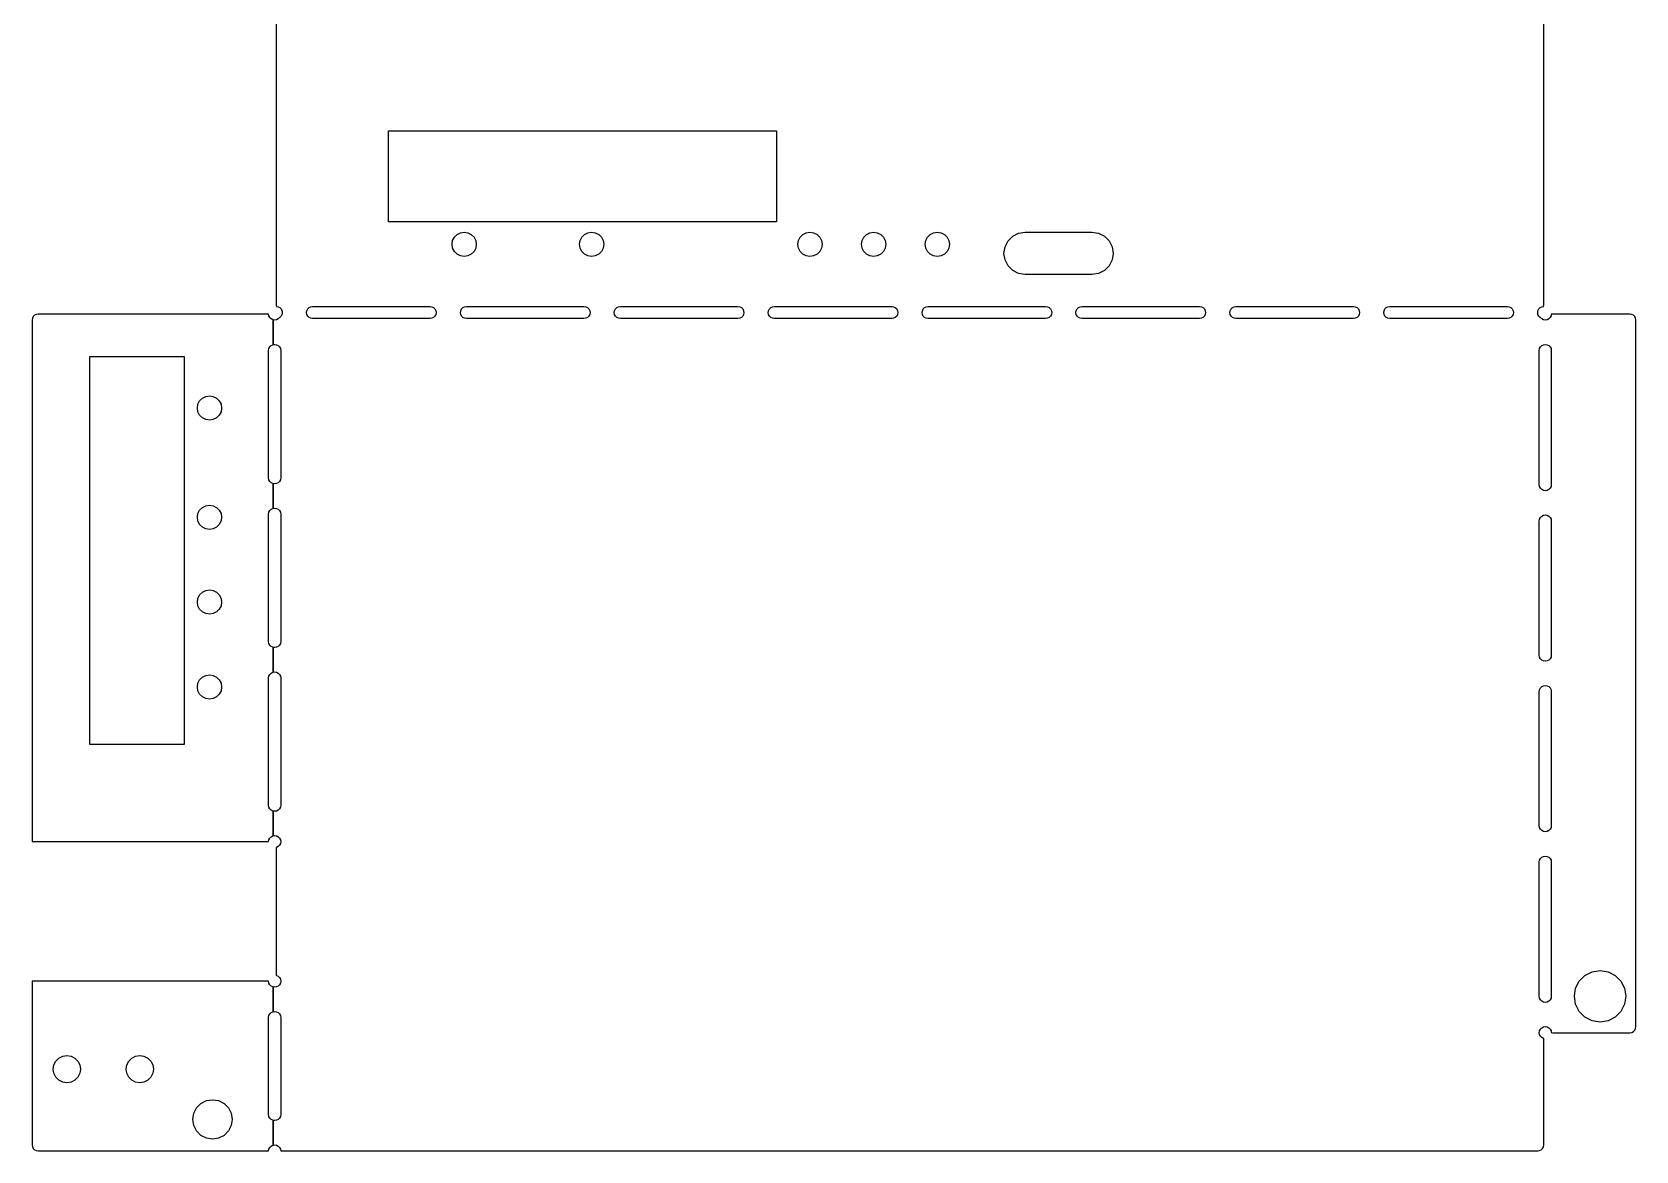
# Model space of a CAD drawing. Header units: metres. Extents: x -26 to 130, y -69 to 115.
# Drawn here: x -20.1 to 112.1, y -69.2 to 23 of the extents above; entities that cross this region are included whole.
import ezdxf

# ---------------------------------------------------------------- set-up
doc = ezdxf.new("R2010")
doc.units = ezdxf.units.M

msp = doc.modelspace()

# ---------------------------------------------------------------- linework, layer by layer
for p, q in [((0, 45.5), (0, 0.5)), ((104.5, 0.5), (104.5, 45.5)), ((9.25, 7.34999), (9.25, 14.85)), ((9.25, 14.85), (41.25, 14.85)), ((41.25, 14.85), (41.25, 7.34999)), ((41.25, 7.34999), (9.25, 7.34999)), ((14.5, 5.5), (14.5489, 5.80901)), ((14.5489, 5.19098), (14.5, 5.5)), ((14.5489, 5.80901), (14.691, 6.08778)), ((14.691, 6.08778), (14.9122, 6.30901)), ((14.9122, 6.30901), (15.191, 6.45105)), ((15.191, 6.45105), (15.5, 6.5)), ((15.5, 6.5), (15.809, 6.45105)), ((15.809, 6.45105), (16.0878, 6.30901)), ((16.0878, 6.30901), (16.309, 6.08778)), ((16.309, 6.08778), (16.451, 5.80901)), ((16.451, 5.80901), (16.5, 5.5)), ((16.5, 5.5), (16.451, 5.19098)), ((25, 5.5), (25.0489, 5.80901)), ((25.0489, 5.19098), (25, 5.5)), ((25.0489, 5.80901), (25.191, 6.08778)), ((25.191, 6.08778), (25.4122, 6.30901)), ((25.4122, 6.30901), (25.691, 6.45105)), ((25.691, 6.45105), (26, 6.5)), ((26, 6.5), (26.309, 6.45105)), ((26.309, 6.45105), (26.5878, 6.30901)), ((26.5878, 6.30901), (26.809, 6.08778)), ((26.809, 6.08778), (26.951, 5.80901)), ((26.951, 5.80901), (27, 5.5)), ((27, 5.5), (26.951, 5.19098)), ((43, 5.5), (43.0489, 5.80901)), ((43.0489, 5.19098), (43, 5.5)), ((43.0489, 5.80901), (43.191, 6.08778)), ((43.191, 6.08778), (43.4122, 6.30901)), ((43.4122, 6.30901), (43.691, 6.45105)), ((43.691, 6.45105), (44, 6.5)), ((44, 6.5), (44.309, 6.45105)), ((44.309, 6.45105), (44.5878, 6.30901)), ((44.5878, 6.30901), (44.809, 6.08778)), ((44.809, 6.08778), (44.951, 5.80901)), ((44.951, 5.80901), (45, 5.5)), ((45, 5.5), (44.951, 5.19098)), ((48.25, 5.5), (48.2989, 5.80901)), ((48.2989, 5.19098), (48.25, 5.5)), ((48.2989, 5.80901), (48.441, 6.08778)), ((48.441, 6.08778), (48.6622, 6.30901)), ((48.6622, 6.30901), (48.941, 6.45105)), ((48.941, 6.45105), (49.25, 6.5)), ((49.25, 6.5), (49.559, 6.45105)), ((49.559, 6.45105), (49.8378, 6.30901)), ((49.8378, 6.30901), (50.059, 6.08778)), ((50.059, 6.08778), (50.201, 5.80901)), ((50.201, 5.80901), (50.25, 5.5)), ((50.25, 5.5), (50.201, 5.19098)), ((53.5, 5.5), (53.5489, 5.80901)), ((53.5489, 5.19098), (53.5, 5.5)), ((53.5489, 5.80901), (53.691, 6.08778)), ((53.691, 6.08778), (53.9122, 6.30901)), ((53.9122, 6.30901), (54.191, 6.45105)), ((54.191, 6.45105), (54.5, 6.5)), ((54.5, 6.5), (54.809, 6.45105)), ((54.809, 6.45105), (55.0878, 6.30901)), ((55.0878, 6.30901), (55.309, 6.08778)), ((55.309, 6.08778), (55.451, 5.80901)), ((55.451, 5.80901), (55.5, 5.5)), ((55.5, 5.5), (55.451, 5.19098)), ((60, 4.75), (60.0856, 5.29077)), ((60.0856, 5.29077), (60.3342, 5.77861)), ((60.3342, 5.77861), (60.7214, 6.16577)), ((60.7214, 6.16577), (61.2092, 6.41434)), ((61.2092, 6.41434), (61.75, 6.5)), ((61.75, 6.5), (67.25, 6.5)), ((67.25, 6.5), (67.7908, 6.41434)), ((67.7908, 6.41434), (68.2786, 6.16577)), ((68.2786, 6.16577), (68.6658, 5.77861)), ((68.6658, 5.77861), (68.9144, 5.29077)), ((68.9144, 5.29077), (69, 4.75)), ((14.691, 4.9122), (14.5489, 5.19098)), ((14.9122, 4.69098), (14.691, 4.9122)), ((15.191, 4.54893), (14.9122, 4.69098)), ((15.5, 4.5), (15.191, 4.54893)), ((15.809, 4.54893), (15.5, 4.5)), ((16.0878, 4.69098), (15.809, 4.54893)), ((16.309, 4.9122), (16.0878, 4.69098)), ((16.451, 5.19098), (16.309, 4.9122)), ((25.191, 4.9122), (25.0489, 5.19098)), ((25.4122, 4.69098), (25.191, 4.9122)), ((25.691, 4.54893), (25.4122, 4.69098)), ((26, 4.5), (25.691, 4.54893)), ((26.309, 4.54893), (26, 4.5)), ((26.5878, 4.69098), (26.309, 4.54893)), ((26.809, 4.9122), (26.5878, 4.69098)), ((26.951, 5.19098), (26.809, 4.9122)), ((43.191, 4.9122), (43.0489, 5.19098)), ((43.4122, 4.69098), (43.191, 4.9122)), ((43.691, 4.54893), (43.4122, 4.69098)), ((44, 4.5), (43.691, 4.54893)), ((44.309, 4.54893), (44, 4.5)), ((44.5878, 4.69098), (44.309, 4.54893)), ((44.809, 4.9122), (44.5878, 4.69098)), ((44.951, 5.19098), (44.809, 4.9122)), ((48.441, 4.9122), (48.2989, 5.19098)), ((48.6622, 4.69098), (48.441, 4.9122)), ((48.941, 4.54893), (48.6622, 4.69098)), ((49.25, 4.5), (48.941, 4.54893)), ((49.559, 4.54893), (49.25, 4.5)), ((49.8378, 4.69098), (49.559, 4.54893)), ((50.059, 4.9122), (49.8378, 4.69098)), ((50.201, 5.19098), (50.059, 4.9122)), ((53.691, 4.9122), (53.5489, 5.19098)), ((53.9122, 4.69098), (53.691, 4.9122)), ((54.191, 4.54893), (53.9122, 4.69098)), ((54.5, 4.5), (54.191, 4.54893)), ((54.809, 4.54893), (54.5, 4.5)), ((55.0878, 4.69098), (54.809, 4.54893)), ((55.309, 4.9122), (55.0878, 4.69098)), ((55.451, 5.19098), (55.309, 4.9122)), ((60.0856, 4.20921), (60, 4.75)), ((60.3342, 3.72137), (60.0856, 4.20921)), ((68.9144, 4.20921), (68.6658, 3.72137)), ((69, 4.75), (68.9144, 4.20921)), ((60.7214, 3.33421), (60.3342, 3.72137)), ((61.2092, 3.08565), (60.7214, 3.33421)), ((61.75, 3), (61.2092, 3.08565)), ((67.25, 3), (61.75, 3)), ((67.7908, 3.08565), (67.25, 3)), ((68.2786, 3.33421), (67.7908, 3.08565)), ((68.6658, 3.72137), (68.2786, 3.33421)), ((0, 0.5), (0.020294, 0.37178)), ((0.020294, 0.37178), (0.154495, 0.350525)), ((0.154495, 0.350525), (0.293884, 0.279495)), ((0.293884, 0.279495), (0.404495, 0.168884)), ((0.404495, 0.168884), (0.475525, 0.029495)), ((0.475525, 0.029495), (0.479691, 0.003204)), ((0.479691, 0.003204), (0.499985, 0)), ((0.499985, 0), (0.480194, 0)), ((0.480194, 0), (0.5, -0.125)), ((2.5, -0.125), (2.52446, 0.029495)), ((2.52446, 0.029495), (2.59549, 0.168884)), ((2.59549, 0.168884), (2.7061, 0.279495)), ((2.7061, 0.279495), (2.84549, 0.350525)), ((2.84549, 0.350525), (3, 0.375)), ((3, 0.375), (12.6875, 0.375)), ((12.6875, 0.375), (12.842, 0.350525)), ((12.842, 0.350525), (12.9814, 0.279495)), ((12.9814, 0.279495), (13.092, 0.168884)), ((13.092, 0.168884), (13.163, 0.029495)), ((13.163, 0.029495), (13.1875, -0.125)), ((15.1875, -0.125), (15.212, 0.029495)), ((15.212, 0.029495), (15.283, 0.168884)), ((15.283, 0.168884), (15.3936, 0.279495)), ((15.3936, 0.279495), (15.533, 0.350525)), ((15.533, 0.350525), (15.6875, 0.375)), ((15.6875, 0.375), (25.375, 0.375)), ((25.375, 0.375), (25.5295, 0.350525)), ((25.5295, 0.350525), (25.6689, 0.279495)), ((25.6689, 0.279495), (25.7795, 0.168884)), ((25.7795, 0.168884), (25.8505, 0.029495)), ((25.8505, 0.029495), (25.875, -0.125)), ((27.875, -0.125), (27.8995, 0.029495)), ((27.8995, 0.029495), (27.9705, 0.168884)), ((27.9705, 0.168884), (28.0811, 0.279495)), ((28.0811, 0.279495), (28.2205, 0.350525)), ((28.2205, 0.350525), (28.375, 0.375)), ((28.375, 0.375), (38.0625, 0.375)), ((38.0625, 0.375), (38.217, 0.350525)), ((38.217, 0.350525), (38.3564, 0.279495)), ((38.3564, 0.279495), (38.467, 0.168884)), ((38.467, 0.168884), (38.538, 0.029495)), ((38.538, 0.029495), (38.5625, -0.125)), ((40.5625, -0.125), (40.587, 0.029495)), ((40.587, 0.029495), (40.658, 0.168884)), ((40.658, 0.168884), (40.7686, 0.279495)), ((40.7686, 0.279495), (40.908, 0.350525)), ((40.908, 0.350525), (41.0625, 0.375)), ((41.0625, 0.375), (50.75, 0.375)), ((50.75, 0.375), (50.9045, 0.350525)), ((50.9045, 0.350525), (51.0439, 0.279495)), ((51.0439, 0.279495), (51.1545, 0.168884)), ((51.1545, 0.168884), (51.2255, 0.029495)), ((51.2255, 0.029495), (51.25, -0.125)), ((53.25, -0.125), (53.2745, 0.029495)), ((53.2745, 0.029495), (53.3455, 0.168884)), ((53.3455, 0.168884), (53.4561, 0.279495)), ((53.4561, 0.279495), (53.5955, 0.350525)), ((53.5955, 0.350525), (53.75, 0.375)), ((53.75, 0.375), (63.4375, 0.375)), ((63.4375, 0.375), (63.592, 0.350525)), ((63.592, 0.350525), (63.7314, 0.279495)), ((63.7314, 0.279495), (63.842, 0.168884)), ((63.842, 0.168884), (63.913, 0.029495)), ((63.913, 0.029495), (63.9375, -0.125)), ((65.9375, -0.125), (65.962, 0.029495)), ((65.962, 0.029495), (66.033, 0.168884)), ((66.033, 0.168884), (66.1436, 0.279495)), ((66.1436, 0.279495), (66.283, 0.350525)), ((66.283, 0.350525), (66.4375, 0.375)), ((66.4375, 0.375), (76.125, 0.375)), ((76.125, 0.375), (76.2795, 0.350525)), ((76.2795, 0.350525), (76.4189, 0.279495)), ((76.4189, 0.279495), (76.5295, 0.168884)), ((76.5295, 0.168884), (76.6005, 0.029495)), ((76.6005, 0.029495), (76.625, -0.125)), ((78.625, -0.125), (78.6495, 0.029495)), ((78.6495, 0.029495), (78.7205, 0.168884)), ((78.7205, 0.168884), (78.8311, 0.279495)), ((78.8311, 0.279495), (78.9705, 0.350525)), ((78.9705, 0.350525), (79.125, 0.375)), ((79.125, 0.375), (88.8125, 0.375)), ((88.8125, 0.375), (88.967, 0.350525)), ((88.967, 0.350525), (89.1064, 0.279495)), ((89.1064, 0.279495), (89.217, 0.168884)), ((89.217, 0.168884), (89.288, 0.029495)), ((89.288, 0.029495), (89.3125, -0.125)), ((91.3125, -0.125), (91.337, 0.029495)), ((91.337, 0.029495), (91.408, 0.168884)), ((91.408, 0.168884), (91.5186, 0.279495)), ((91.5186, 0.279495), (91.658, 0.350525)), ((91.658, 0.350525), (91.8125, 0.375)), ((91.8125, 0.375), (101.5, 0.375)), ((101.5, 0.375), (101.655, 0.350525)), ((101.655, 0.350525), (101.794, 0.279495)), ((101.794, 0.279495), (101.905, 0.168884)), ((101.905, 0.168884), (101.976, 0.029495)), ((101.976, 0.029495), (102, -0.125)), ((104, 0), (104.02, 0.003204)), ((104, -0.125), (104.02, 0)), ((104.02, 0), (104, 0)), ((104.02, 0.003204), (104.024, 0.029495)), ((104.024, 0.029495), (104.095, 0.168884)), ((104.095, 0.168884), (104.206, 0.279495)), ((104.206, 0.279495), (104.345, 0.350525)), ((104.345, 0.350525), (104.48, 0.37178)), ((104.48, 0.37178), (104.5, 0.5)), ((-20.1005, -0.59549), (-20.125, -0.749985)), ((-20.125, -0.749985), (-20.125, -43.75)), ((-20.0295, -0.4561), (-20.1005, -0.59549)), ((-19.9189, -0.34549), (-20.0295, -0.4561)), ((-19.7795, -0.27446), (-19.9189, -0.34549)), ((-19.625, -0.25), (-19.7795, -0.27446)), ((-0.749985, -0.25), (-19.625, -0.25)), ((-0.62178, -0.270294), (-0.749985, -0.25)), ((-0.600525, -0.404495), (-0.62178, -0.270294)), ((-0.529495, -0.543884), (-0.600525, -0.404495)), ((-0.418884, -0.654495), (-0.529495, -0.543884)), ((-0.279495, -0.725525), (-0.418884, -0.654495)), ((-0.253204, -0.729691), (-0.279495, -0.725525)), ((-0.25, -0.75), (-0.253204, -0.729691)), ((-0.25, -2.76979), (-0.25, -0.75)), ((-0.125, -0.75), (-0.249985, -0.730194)), ((-0.249985, -0.730194), (-0.249985, -2.76979)), ((0, -0.730194), (-0.125, -0.75)), ((0.003204, -0.729691), (0, -0.749985)), ((0, -0.749985), (0, -0.730194)), ((0.029495, -0.725525), (0.003204, -0.729691)), ((0.168884, -0.654495), (0.029495, -0.725525)), ((0.279495, -0.543884), (0.168884, -0.654495)), ((0.284363, -0.534363), (0.279495, -0.543884)), ((0.293884, -0.529495), (0.284363, -0.534363)), ((0.404495, -0.418884), (0.293884, -0.529495)), ((0.475525, -0.279495), (0.404495, -0.418884)), ((0.479691, -0.253204), (0.475525, -0.279495)), ((0.5, -0.25), (0.479691, -0.253204)), ((0.5, -0.125), (0.480194, -0.25)), ((0.480194, -0.25), (0.5, -0.25)), ((2.52446, -0.279495), (2.5, -0.125)), ((2.59549, -0.418884), (2.52446, -0.279495)), ((2.7061, -0.529495), (2.59549, -0.418884)), ((2.84549, -0.600525), (2.7061, -0.529495)), ((3, -0.625), (2.84549, -0.600525)), ((12.6875, -0.625), (3, -0.625)), ((12.842, -0.600525), (12.6875, -0.625)), ((12.9814, -0.529495), (12.842, -0.600525)), ((13.092, -0.418884), (12.9814, -0.529495)), ((13.163, -0.279495), (13.092, -0.418884)), ((13.1875, -0.125), (13.163, -0.279495)), ((15.212, -0.279495), (15.1875, -0.125)), ((15.283, -0.418884), (15.212, -0.279495)), ((15.3936, -0.529495), (15.283, -0.418884)), ((15.533, -0.600525), (15.3936, -0.529495)), ((15.6875, -0.625), (15.533, -0.600525)), ((25.375, -0.625), (15.6875, -0.625)), ((25.5295, -0.600525), (25.375, -0.625)), ((25.6689, -0.529495), (25.5295, -0.600525)), ((25.7795, -0.418884), (25.6689, -0.529495)), ((25.8505, -0.279495), (25.7795, -0.418884)), ((25.875, -0.125), (25.8505, -0.279495)), ((27.8995, -0.279495), (27.875, -0.125)), ((27.9705, -0.418884), (27.8995, -0.279495)), ((28.0811, -0.529495), (27.9705, -0.418884)), ((28.2205, -0.600525), (28.0811, -0.529495)), ((28.375, -0.625), (28.2205, -0.600525)), ((38.0625, -0.625), (28.375, -0.625)), ((38.217, -0.600525), (38.0625, -0.625)), ((38.3564, -0.529495), (38.217, -0.600525)), ((38.467, -0.418884), (38.3564, -0.529495)), ((38.538, -0.279495), (38.467, -0.418884)), ((38.5625, -0.125), (38.538, -0.279495)), ((40.587, -0.279495), (40.5625, -0.125)), ((40.658, -0.418884), (40.587, -0.279495)), ((40.7686, -0.529495), (40.658, -0.418884)), ((40.908, -0.600525), (40.7686, -0.529495)), ((41.0625, -0.625), (40.908, -0.600525)), ((50.75, -0.625), (41.0625, -0.625)), ((50.9045, -0.600525), (50.75, -0.625)), ((51.0439, -0.529495), (50.9045, -0.600525)), ((51.1545, -0.418884), (51.0439, -0.529495)), ((51.2255, -0.279495), (51.1545, -0.418884)), ((51.25, -0.125), (51.2255, -0.279495)), ((53.2745, -0.279495), (53.25, -0.125)), ((53.3455, -0.418884), (53.2745, -0.279495)), ((53.4561, -0.529495), (53.3455, -0.418884)), ((53.5955, -0.600525), (53.4561, -0.529495)), ((53.75, -0.625), (53.5955, -0.600525)), ((63.4375, -0.625), (53.75, -0.625)), ((63.592, -0.600525), (63.4375, -0.625)), ((63.7314, -0.529495), (63.592, -0.600525)), ((63.842, -0.418884), (63.7314, -0.529495)), ((63.913, -0.279495), (63.842, -0.418884)), ((63.9375, -0.125), (63.913, -0.279495)), ((65.962, -0.279495), (65.9375, -0.125)), ((66.033, -0.418884), (65.962, -0.279495)), ((66.1436, -0.529495), (66.033, -0.418884)), ((66.283, -0.600525), (66.1436, -0.529495)), ((66.4375, -0.625), (66.283, -0.600525)), ((76.125, -0.625), (66.4375, -0.625)), ((76.2795, -0.600525), (76.125, -0.625)), ((76.4189, -0.529495), (76.2795, -0.600525)), ((76.5295, -0.418884), (76.4189, -0.529495)), ((76.6005, -0.279495), (76.5295, -0.418884)), ((76.625, -0.125), (76.6005, -0.279495)), ((78.6495, -0.279495), (78.625, -0.125)), ((78.7205, -0.418884), (78.6495, -0.279495)), ((78.8311, -0.529495), (78.7205, -0.418884)), ((78.9705, -0.600525), (78.8311, -0.529495)), ((79.125, -0.625), (78.9705, -0.600525)), ((88.8125, -0.625), (79.125, -0.625)), ((88.967, -0.600525), (88.8125, -0.625)), ((89.1064, -0.529495), (88.967, -0.600525)), ((89.217, -0.418884), (89.1064, -0.529495)), ((89.288, -0.279495), (89.217, -0.418884)), ((89.3125, -0.125), (89.288, -0.279495)), ((91.337, -0.279495), (91.3125, -0.125)), ((91.408, -0.418884), (91.337, -0.279495)), ((91.5186, -0.529495), (91.408, -0.418884)), ((91.658, -0.600525), (91.5186, -0.529495)), ((91.8125, -0.625), (91.658, -0.600525)), ((101.5, -0.625), (91.8125, -0.625)), ((101.655, -0.600525), (101.5, -0.625)), ((101.794, -0.529495), (101.655, -0.600525)), ((101.905, -0.418884), (101.794, -0.529495)), ((101.976, -0.279495), (101.905, -0.418884)), ((102, -0.125), (101.976, -0.279495)), ((104.02, -0.25), (104, -0.125)), ((104.02, -0.253204), (104, -0.25)), ((104, -0.25), (104.02, -0.25)), ((104.024, -0.279495), (104.02, -0.253204)), ((104.095, -0.418884), (104.024, -0.279495)), ((104.206, -0.529495), (104.095, -0.418884)), ((104.216, -0.534363), (104.206, -0.529495)), ((104.22, -0.543884), (104.216, -0.534363)), ((104.331, -0.654495), (104.22, -0.543884)), ((104.47, -0.725525), (104.331, -0.654495)), ((104.497, -0.729691), (104.47, -0.725525)), ((104.5, -0.749985), (104.497, -0.729691)), ((104.625, -0.75), (104.5, -0.730194)), ((104.5, -0.730194), (104.5, -0.749985)), ((104.75, -0.730194), (104.625, -0.75)), ((104.753, -0.729691), (104.75, -0.749985)), ((104.75, -0.749985), (104.75, -0.730194)), ((104.78, -0.725525), (104.753, -0.729691)), ((104.919, -0.654495), (104.78, -0.725525)), ((105.03, -0.543884), (104.919, -0.654495)), ((105.101, -0.404495), (105.03, -0.543884)), ((105.122, -0.270294), (105.101, -0.404495)), ((105.25, -0.25), (105.122, -0.270294)), ((111.6, -0.25), (105.25, -0.25)), ((111.755, -0.27446), (111.6, -0.25)), ((111.894, -0.34549), (111.755, -0.27446)), ((112.005, -0.4561), (111.894, -0.34549)), ((112.076, -0.59549), (112.005, -0.4561)), ((112.1, -0.75), (112.076, -0.59549)), ((112.1, -59), (112.1, -0.75)), ((-15.35, -35.75), (-15.35, -3.74998)), ((-15.35, -3.74998), (-7.59999, -3.75)), ((-7.59999, -3.75), (-7.59999, -35.75)), ((-0.625, -3.25), (-0.600525, -3.09549)), ((-0.625, -13.75), (-0.625, -3.25)), ((-0.600525, -3.09549), (-0.529495, -2.9561)), ((-0.529495, -2.9561), (-0.418884, -2.84549)), ((-0.418884, -2.84549), (-0.279495, -2.77446)), ((-0.279495, -2.77446), (-0.25, -2.76979)), ((-0.249985, -2.76979), (-0.125, -2.75)), ((-0.125, -2.75), (0.029495, -2.77446)), ((0.029495, -2.77446), (0.168884, -2.84549)), ((0.168884, -2.84549), (0.279495, -2.9561)), ((0.279495, -2.9561), (0.350525, -3.09549)), ((0.350525, -3.09549), (0.375, -3.25)), ((0.375, -3.25), (0.375, -13.75)), ((104.125, -3.25), (104.149, -3.09549)), ((104.125, -14.3125), (104.125, -3.25)), ((104.149, -3.09549), (104.22, -2.9561)), ((104.22, -2.9561), (104.331, -2.84549)), ((104.331, -2.84549), (104.47, -2.77446)), ((104.47, -2.77446), (104.625, -2.75)), ((104.625, -2.75), (104.78, -2.77446)), ((104.78, -2.77446), (104.919, -2.84549)), ((104.919, -2.84549), (105.03, -2.9561)), ((105.03, -2.9561), (105.101, -3.09549)), ((105.101, -3.09549), (105.125, -3.25)), ((105.125, -3.25), (105.125, -14.3125)), ((-6.5, -8), (-6.45105, -7.69098)), ((-6.45105, -7.69098), (-6.30901, -7.4122)), ((-6.30901, -7.4122), (-6.08778, -7.19098)), ((-6.08778, -7.19098), (-5.80901, -7.04893)), ((-5.80901, -7.04893), (-5.5, -7)), ((-5.5, -7), (-5.19098, -7.04893)), ((-5.19098, -7.04893), (-4.9122, -7.19098)), ((-4.9122, -7.19098), (-4.69098, -7.4122)), ((-4.69098, -7.4122), (-4.54893, -7.69098)), ((-4.54893, -7.69098), (-4.5, -8)), ((-6.45105, -8.30901), (-6.5, -8)), ((-6.30901, -8.58778), (-6.45105, -8.30901)), ((-6.08778, -8.80901), (-6.30901, -8.58778)), ((-5.80901, -8.95105), (-6.08778, -8.80901)), ((-5.5, -9), (-5.80901, -8.95105)), ((-5.19098, -8.95105), (-5.5, -9)), ((-4.9122, -8.80901), (-5.19098, -8.95105)), ((-4.69098, -8.58778), (-4.9122, -8.80901)), ((-4.54893, -8.30901), (-4.69098, -8.58778)), ((-4.5, -8), (-4.54893, -8.30901)), ((-0.600525, -13.9045), (-0.625, -13.75)), ((-0.529495, -14.0439), (-0.600525, -13.9045)), ((-0.418884, -14.1545), (-0.529495, -14.0439)), ((-0.279495, -14.2255), (-0.418884, -14.1545)), ((-0.25, -14.2302), (-0.279495, -14.2255)), ((-0.25, -16.2698), (-0.25, -14.2302)), ((-0.125, -14.25), (-0.249985, -14.2302)), ((-0.249985, -14.2302), (-0.249985, -16.2698)), ((0.029495, -14.2255), (-0.125, -14.25)), ((0.168884, -14.1545), (0.029495, -14.2255)), ((0.279495, -14.0439), (0.168884, -14.1545)), ((0.350525, -13.9045), (0.279495, -14.0439)), ((0.375, -13.75), (0.350525, -13.9045)), ((104.149, -14.467), (104.125, -14.3125)), ((104.22, -14.6064), (104.149, -14.467)), ((105.101, -14.467), (105.03, -14.6064)), ((105.125, -14.3125), (105.101, -14.467)), ((104.331, -14.717), (104.22, -14.6064)), ((104.47, -14.788), (104.331, -14.717)), ((104.625, -14.8125), (104.47, -14.788)), ((104.78, -14.788), (104.625, -14.8125)), ((104.919, -14.717), (104.78, -14.788)), ((105.03, -14.6064), (104.919, -14.717)), ((-6.5, -17), (-6.45105, -16.691)), ((-6.45105, -17.309), (-6.5, -17)), ((-6.45105, -16.691), (-6.30901, -16.4122)), ((-6.30901, -16.4122), (-6.08778, -16.191)), ((-6.08778, -16.191), (-5.80901, -16.0489)), ((-5.80901, -16.0489), (-5.5, -16)), ((-5.5, -16), (-5.19098, -16.0489)), ((-5.19098, -16.0489), (-4.9122, -16.191)), ((-4.9122, -16.191), (-4.69098, -16.4122)), ((-4.69098, -16.4122), (-4.54893, -16.691)), ((-4.54893, -16.691), (-4.5, -17)), ((-4.5, -17), (-4.54893, -17.309)), ((-0.625, -16.75), (-0.600525, -16.5955)), ((-0.625, -27.25), (-0.625, -16.75)), ((-0.600525, -16.5955), (-0.529495, -16.4561)), ((-0.529495, -16.4561), (-0.418884, -16.3455)), ((-0.418884, -16.3455), (-0.279495, -16.2745)), ((-0.279495, -16.2745), (-0.25, -16.2698)), ((-0.249985, -16.2698), (-0.125, -16.25)), ((-0.125, -16.25), (0.029495, -16.2745)), ((0.029495, -16.2745), (0.168884, -16.3455)), ((0.168884, -16.3455), (0.279495, -16.4561)), ((0.279495, -16.4561), (0.350525, -16.5955)), ((0.350525, -16.5955), (0.375, -16.75)), ((0.375, -16.75), (0.375, -27.25)), ((104.125, -17.3125), (104.149, -17.158)), ((104.149, -17.158), (104.22, -17.0186)), ((104.22, -17.0186), (104.331, -16.908)), ((104.331, -16.908), (104.47, -16.837)), ((104.47, -16.837), (104.625, -16.8125)), ((104.625, -16.8125), (104.78, -16.837)), ((104.78, -16.837), (104.919, -16.908)), ((104.919, -16.908), (105.03, -17.0186)), ((105.03, -17.0186), (105.101, -17.158)), ((105.101, -17.158), (105.125, -17.3125)), ((-6.30901, -17.5878), (-6.45105, -17.309)), ((-6.08778, -17.809), (-6.30901, -17.5878)), ((-5.80901, -17.951), (-6.08778, -17.809)), ((-5.5, -18), (-5.80901, -17.951)), ((-5.19098, -17.951), (-5.5, -18)), ((-4.9122, -17.809), (-5.19098, -17.951)), ((-4.69098, -17.5878), (-4.9122, -17.809)), ((-4.54893, -17.309), (-4.69098, -17.5878)), ((104.125, -28.375), (104.125, -17.3125)), ((105.125, -17.3125), (105.125, -28.375)), ((-6.5, -24), (-6.45105, -23.691)), ((-6.45105, -23.691), (-6.30901, -23.4122)), ((-6.30901, -23.4122), (-6.08778, -23.191)), ((-6.08778, -23.191), (-5.80901, -23.0489)), ((-5.80901, -23.0489), (-5.5, -23)), ((-5.5, -23), (-5.19098, -23.0489)), ((-5.19098, -23.0489), (-4.9122, -23.191)), ((-4.9122, -23.191), (-4.69098, -23.4122)), ((-4.69098, -23.4122), (-4.54893, -23.691)), ((-4.54893, -23.691), (-4.5, -24)), ((-6.45105, -24.309), (-6.5, -24)), ((-6.30901, -24.5878), (-6.45105, -24.309)), ((-6.08778, -24.809), (-6.30901, -24.5878)), ((-5.80901, -24.951), (-6.08778, -24.809)), ((-5.5, -25), (-5.80901, -24.951)), ((-5.19098, -24.951), (-5.5, -25)), ((-4.9122, -24.809), (-5.19098, -24.951)), ((-4.69098, -24.5878), (-4.9122, -24.809)), ((-4.54893, -24.309), (-4.69098, -24.5878)), ((-4.5, -24), (-4.54893, -24.309)), ((-0.600525, -27.4045), (-0.625, -27.25)), ((-0.529495, -27.5439), (-0.600525, -27.4045)), ((-0.418884, -27.6545), (-0.529495, -27.5439)), ((-0.279495, -27.7255), (-0.418884, -27.6545)), ((-0.25, -27.7302), (-0.279495, -27.7255)), ((-0.25, -29.7698), (-0.25, -27.7302)), ((-0.125, -27.75), (-0.249985, -27.7302)), ((-0.249985, -27.7302), (-0.249985, -29.7698)), ((0.029495, -27.7255), (-0.125, -27.75)), ((0.168884, -27.6545), (0.029495, -27.7255)), ((0.279495, -27.5439), (0.168884, -27.6545)), ((0.350525, -27.4045), (0.279495, -27.5439)), ((0.375, -27.25), (0.350525, -27.4045)), ((104.149, -28.5295), (104.125, -28.375)), ((104.22, -28.6689), (104.149, -28.5295)), ((104.331, -28.7795), (104.22, -28.6689)), ((104.47, -28.8505), (104.331, -28.7795)), ((104.625, -28.875), (104.47, -28.8505)), ((104.78, -28.8505), (104.625, -28.875)), ((104.919, -28.7795), (104.78, -28.8505)), ((105.03, -28.6689), (104.919, -28.7795)), ((105.101, -28.5295), (105.03, -28.6689)), ((105.125, -28.375), (105.101, -28.5295)), ((-6.30901, -30.4122), (-6.08778, -30.191)), ((-6.08778, -30.191), (-5.80901, -30.0489)), ((-5.80901, -30.0489), (-5.5, -30)), ((-5.5, -30), (-5.19098, -30.0489)), ((-5.19098, -30.0489), (-4.9122, -30.191)), ((-4.9122, -30.191), (-4.69098, -30.4122)), ((-0.625, -30.25), (-0.600525, -30.0955)), ((-0.625, -40.75), (-0.625, -30.25)), ((-0.600525, -30.0955), (-0.529495, -29.9561)), ((-0.529495, -29.9561), (-0.418884, -29.8455)), ((-0.418884, -29.8455), (-0.279495, -29.7745)), ((-0.279495, -29.7745), (-0.25, -29.7698)), ((-0.249985, -29.7698), (-0.125, -29.75)), ((-0.125, -29.75), (0.029495, -29.7745)), ((0.029495, -29.7745), (0.168884, -29.8455)), ((0.168884, -29.8455), (0.279495, -29.9561)), ((0.279495, -29.9561), (0.350525, -30.0955)), ((0.350525, -30.0955), (0.375, -30.25)), ((0.375, -30.25), (0.375, -40.75)), ((-6.5, -31), (-6.45105, -30.691)), ((-6.45105, -31.309), (-6.5, -31)), ((-6.45105, -30.691), (-6.30901, -30.4122)), ((-6.30901, -31.5878), (-6.45105, -31.309)), ((-6.08778, -31.809), (-6.30901, -31.5878)), ((-4.69098, -31.5878), (-4.9122, -31.809)), ((-4.69098, -30.4122), (-4.54893, -30.691)), ((-4.54893, -31.309), (-4.69098, -31.5878)), ((-4.54893, -30.691), (-4.5, -31)), ((-4.5, -31), (-4.54893, -31.309)), ((104.125, -31.375), (104.149, -31.2205)), ((104.125, -42.4375), (104.125, -31.375)), ((104.149, -31.2205), (104.22, -31.0811)), ((104.22, -31.0811), (104.331, -30.9705)), ((104.331, -30.9705), (104.47, -30.8995)), ((104.47, -30.8995), (104.625, -30.875)), ((104.625, -30.875), (104.78, -30.8995)), ((104.78, -30.8995), (104.919, -30.9705)), ((104.919, -30.9705), (105.03, -31.0811)), ((105.03, -31.0811), (105.101, -31.2205)), ((105.101, -31.2205), (105.125, -31.375)), ((105.125, -31.375), (105.125, -42.4375)), ((-5.80901, -31.951), (-6.08778, -31.809)), ((-5.5, -32), (-5.80901, -31.951)), ((-5.19098, -31.951), (-5.5, -32)), ((-4.9122, -31.809), (-5.19098, -31.951)), ((-7.59999, -35.75), (-15.35, -35.75)), ((-0.600525, -40.9045), (-0.625, -40.75)), ((-0.529495, -41.0439), (-0.600525, -40.9045)), ((0.350525, -40.9045), (0.279495, -41.0439)), ((0.375, -40.75), (0.350525, -40.9045)), ((-0.418884, -41.1545), (-0.529495, -41.0439)), ((-0.279495, -41.2255), (-0.418884, -41.1545)), ((-0.25, -41.2302), (-0.279495, -41.2255)), ((-0.25, -43.2698), (-0.25, -41.2302)), ((-0.125, -41.25), (-0.249985, -41.2302)), ((-0.249985, -41.2302), (-0.249985, -43.2698)), ((0.029495, -41.2255), (-0.125, -41.25)), ((0.168884, -41.1545), (0.029495, -41.2255)), ((0.279495, -41.0439), (0.168884, -41.1545)), ((-0.625, -43.75), (-0.600525, -43.5955)), ((-0.600525, -43.5955), (-0.529495, -43.4561)), ((-0.529495, -43.4561), (-0.418884, -43.3455)), ((-0.418884, -43.3455), (-0.279495, -43.2745)), ((-0.279495, -43.2745), (-0.25, -43.2698)), ((-0.249985, -43.2698), (-0.125, -43.25)), ((-0.125, -43.25), (0.029495, -43.2745)), ((0.029495, -43.2745), (0.168884, -43.3455)), ((0.168884, -43.3455), (0.279495, -43.4561)), ((0.279495, -43.4561), (0.350525, -43.5955)), ((0.350525, -43.5955), (0.375, -43.75)), ((104.149, -42.592), (104.125, -42.4375)), ((104.22, -42.7314), (104.149, -42.592)), ((104.331, -42.842), (104.22, -42.7314)), ((104.47, -42.913), (104.331, -42.842)), ((104.625, -42.9375), (104.47, -42.913)), ((104.78, -42.913), (104.625, -42.9375)), ((104.919, -42.842), (104.78, -42.913)), ((105.03, -42.7314), (104.919, -42.842)), ((105.101, -42.592), (105.03, -42.7314)), ((105.125, -42.4375), (105.101, -42.592)), ((-20.125, -43.75), (-0.625, -43.75)), ((0.029495, -44.2255), (0, -44.2302)), ((0, -44.2302), (0, -54.7698)), ((0.168884, -44.1545), (0.029495, -44.2255)), ((0.279495, -44.0439), (0.168884, -44.1545)), ((0.350525, -43.9045), (0.279495, -44.0439)), ((0.375, -43.75), (0.350525, -43.9045)), ((104.47, -44.962), (104.625, -44.9375)), ((104.625, -44.9375), (104.78, -44.962)), ((104.125, -45.4375), (104.149, -45.283)), ((104.125, -56.5), (104.125, -45.4375)), ((104.149, -45.283), (104.22, -45.1436)), ((104.22, -45.1436), (104.331, -45.033)), ((104.331, -45.033), (104.47, -44.962)), ((104.78, -44.962), (104.919, -45.033)), ((104.919, -45.033), (105.03, -45.1436)), ((105.03, -45.1436), (105.101, -45.283)), ((105.101, -45.283), (105.125, -45.4375)), ((105.125, -45.4375), (105.125, -56.5)), ((-0.625, -55.25), (-20.125, -55.25)), ((-20.125, -55.25), (-20.125, -68.75)), ((-0.600525, -55.4045), (-0.625, -55.25)), ((-0.529495, -55.5439), (-0.600525, -55.4045)), ((0, -54.7698), (0.029495, -54.7745)), ((0.029495, -54.7745), (0.168884, -54.8455)), ((0.168884, -54.8455), (0.279495, -54.9561)), ((0.279495, -54.9561), (0.350525, -55.0955)), ((0.350525, -55.4045), (0.279495, -55.5439)), ((0.350525, -55.0955), (0.375, -55.25)), ((0.375, -55.25), (0.350525, -55.4045)), ((107.129, -55.8433), (107.431, -55.2509)), ((107.431, -55.2509), (107.901, -54.7808)), ((107.901, -54.7808), (108.493, -54.479)), ((108.493, -54.479), (109.15, -54.375)), ((109.15, -54.375), (109.807, -54.479)), ((109.807, -54.479), (110.399, -54.7808)), ((110.399, -54.7808), (110.869, -55.2509)), ((110.869, -55.2509), (111.171, -55.8433)), ((-0.418884, -55.6545), (-0.529495, -55.5439)), ((-0.279495, -55.7255), (-0.418884, -55.6545)), ((-0.25, -55.7302), (-0.279495, -55.7255)), ((-0.25, -57.7698), (-0.25, -55.7302)), ((-0.125, -55.75), (-0.249985, -55.7302)), ((-0.249985, -55.7302), (-0.249985, -57.7698)), ((0.029495, -55.7255), (-0.125, -55.75)), ((0.168884, -55.6545), (0.029495, -55.7255)), ((0.279495, -55.5439), (0.168884, -55.6545)), ((104.149, -56.6545), (104.125, -56.5)), ((104.22, -56.7939), (104.149, -56.6545)), ((104.331, -56.9045), (104.22, -56.7939)), ((105.03, -56.7939), (104.919, -56.9045)), ((105.101, -56.6545), (105.03, -56.7939)), ((105.125, -56.5), (105.101, -56.6545)), ((107.025, -56.5), (107.129, -55.8433)), ((107.129, -57.1567), (107.025, -56.5)), ((111.171, -55.8433), (111.275, -56.5)), ((111.275, -56.5), (111.171, -57.1567)), ((-0.625, -58.25), (-0.600525, -58.0955)), ((-0.600525, -58.0955), (-0.529495, -57.9561)), ((-0.529495, -57.9561), (-0.418884, -57.8455)), ((-0.418884, -57.8455), (-0.279495, -57.7745)), ((-0.279495, -57.7745), (-0.25, -57.7698)), ((-0.249985, -57.7698), (-0.125, -57.75)), ((-0.125, -57.75), (0.029495, -57.7745)), ((0.029495, -57.7745), (0.168884, -57.8455)), ((0.168884, -57.8455), (0.279495, -57.9561)), ((0.279495, -57.9561), (0.350525, -58.0955)), ((0.350525, -58.0955), (0.375, -58.25)), ((104.47, -56.9755), (104.331, -56.9045)), ((104.625, -57), (104.47, -56.9755)), ((104.78, -56.9755), (104.625, -57)), ((104.919, -56.9045), (104.78, -56.9755)), ((107.431, -57.749), (107.129, -57.1567)), ((107.901, -58.2192), (107.431, -57.749)), ((110.869, -57.749), (110.399, -58.2192)), ((111.171, -57.1567), (110.869, -57.749)), ((-0.625, -66.25), (-0.625, -58.25)), ((0.375, -58.25), (0.375, -66.25)), ((104.125, -59.5), (104.149, -59.3455)), ((104.149, -59.6545), (104.125, -59.5)), ((104.149, -59.3455), (104.22, -59.2061)), ((104.22, -59.2061), (104.331, -59.0955)), ((104.331, -59.0955), (104.47, -59.0245)), ((104.47, -59.0245), (104.625, -59)), ((104.625, -59), (104.75, -59.0198)), ((104.75, -59.0198), (104.75, -59)), ((104.75, -59), (104.753, -59.0203)), ((104.753, -59.0203), (104.78, -59.0245)), ((104.78, -59.0245), (104.919, -59.0955)), ((104.919, -59.0955), (105.03, -59.2061)), ((105.03, -59.2061), (105.101, -59.3455)), ((105.101, -59.3455), (105.122, -59.4797)), ((105.122, -59.4797), (105.25, -59.5)), ((105.25, -59.5), (111.6, -59.5)), ((108.493, -58.521), (107.901, -58.2192)), ((109.15, -58.625), (108.493, -58.521)), ((109.807, -58.521), (109.15, -58.625)), ((110.399, -58.2192), (109.807, -58.521)), ((111.6, -59.5), (111.755, -59.4755)), ((111.755, -59.4755), (111.894, -59.4045)), ((111.894, -59.4045), (112.005, -59.2939)), ((112.005, -59.2939), (112.076, -59.1545)), ((112.076, -59.1545), (112.1, -59)), ((104.22, -59.7939), (104.149, -59.6545)), ((104.331, -59.9045), (104.22, -59.7939)), ((104.47, -59.9755), (104.331, -59.9045)), ((104.5, -59.9802), (104.47, -59.9755)), ((104.5, -68.75), (104.5, -59.9802)), ((-18.3199, -62.1523), (-18.1601, -61.8387)), ((-18.1601, -61.8387), (-17.9113, -61.5898)), ((-17.9113, -61.5898), (-17.5976, -61.4301)), ((-17.5976, -61.4301), (-17.25, -61.375)), ((-17.25, -61.375), (-16.9023, -61.4301)), ((-16.9023, -61.4301), (-16.5887, -61.5898)), ((-16.5887, -61.5898), (-16.3398, -61.8387)), ((-16.3398, -61.8387), (-16.1801, -62.1523)), ((-12.3199, -62.1523), (-12.1601, -61.8387)), ((-12.1601, -61.8387), (-11.9113, -61.5898)), ((-11.9113, -61.5898), (-11.5976, -61.4301)), ((-11.5976, -61.4301), (-11.25, -61.375)), ((-11.25, -61.375), (-10.9023, -61.4301)), ((-10.9023, -61.4301), (-10.5887, -61.5898)), ((-10.5887, -61.5898), (-10.3398, -61.8387)), ((-10.3398, -61.8387), (-10.1801, -62.1523)), ((-18.375, -62.5), (-18.3199, -62.1523)), ((-18.3199, -62.8476), (-18.375, -62.5)), ((-18.1601, -63.1613), (-18.3199, -62.8476)), ((-17.9113, -63.4101), (-18.1601, -63.1613)), ((-17.5976, -63.5699), (-17.9113, -63.4101)), ((-16.5887, -63.4101), (-16.9023, -63.5699)), ((-16.3398, -63.1613), (-16.5887, -63.4101)), ((-16.1801, -62.8476), (-16.3398, -63.1613)), ((-16.1801, -62.1523), (-16.125, -62.5)), ((-16.125, -62.5), (-16.1801, -62.8476)), ((-12.375, -62.5), (-12.3199, -62.1523)), ((-12.3199, -62.8476), (-12.375, -62.5)), ((-12.1601, -63.1613), (-12.3199, -62.8476)), ((-11.9113, -63.4101), (-12.1601, -63.1613)), ((-11.5976, -63.5699), (-11.9113, -63.4101)), ((-10.5887, -63.4101), (-10.9023, -63.5699)), ((-10.3398, -63.1613), (-10.5887, -63.4101)), ((-10.1801, -62.8476), (-10.3398, -63.1613)), ((-10.1801, -62.1523), (-10.125, -62.5)), ((-10.125, -62.5), (-10.1801, -62.8476)), ((-17.25, -63.625), (-17.5976, -63.5699)), ((-16.9023, -63.5699), (-17.25, -63.625)), ((-11.25, -63.625), (-11.5976, -63.5699)), ((-10.9023, -63.5699), (-11.25, -63.625)), ((-6.79546, -66.1478), (-6.56465, -65.6948)), ((-6.56465, -65.6948), (-6.20514, -65.3353)), ((-6.20514, -65.3353), (-5.75215, -65.1045)), ((-5.75215, -65.1045), (-5.25, -65.025)), ((-5.25, -65.025), (-4.74783, -65.1045)), ((-4.74783, -65.1045), (-4.29485, -65.3353)), ((-4.29485, -65.3353), (-3.93533, -65.6948)), ((-3.93533, -65.6948), (-3.70453, -66.1478)), ((-6.875, -66.65), (-6.79546, -66.1478)), ((-6.79546, -67.1521), (-6.875, -66.65)), ((-6.56465, -67.6051), (-6.79546, -67.1521)), ((-3.70453, -67.1521), (-3.93533, -67.6051)), ((-3.70453, -66.1478), (-3.625, -66.65)), ((-3.625, -66.65), (-3.70453, -67.1521)), ((-0.600525, -66.4045), (-0.625, -66.25)), ((-0.529495, -66.5439), (-0.600525, -66.4045)), ((-0.418884, -66.6545), (-0.529495, -66.5439)), ((-0.279495, -66.7255), (-0.418884, -66.6545)), ((-0.25, -66.7302), (-0.279495, -66.7255)), ((-0.25, -68.75), (-0.25, -66.7302)), ((-0.125, -66.75), (-0.249985, -66.7302)), ((-0.249985, -66.7302), (-0.249985, -68.7698)), ((0.029495, -66.7255), (-0.125, -66.75)), ((0.168884, -66.6545), (0.029495, -66.7255)), ((0.279495, -66.5439), (0.168884, -66.6545)), ((0.350525, -66.4045), (0.279495, -66.5439)), ((0.375, -66.25), (0.350525, -66.4045)), ((-20.125, -68.75), (-20.1005, -68.9045)), ((-6.20514, -67.9646), (-6.56465, -67.6051)), ((-5.75215, -68.1955), (-6.20514, -67.9646)), ((-5.25, -68.275), (-5.75215, -68.1955)), ((-4.74783, -68.1955), (-5.25, -68.275)), ((-4.29485, -67.9646), (-4.74783, -68.1955)), ((-3.93533, -67.6051), (-4.29485, -67.9646)), ((-0.253204, -68.7703), (-0.25, -68.75)), ((-0.249985, -68.7698), (-0.125, -68.75)), ((-0.125, -68.75), (0, -68.7698)), ((0, -68.7698), (0, -68.75)), ((0, -68.75), (0.003204, -68.7703)), ((104.476, -68.9045), (104.5, -68.75)), ((-20.1005, -68.9045), (-20.0295, -69.0439)), ((-20.0295, -69.0439), (-19.9189, -69.1545)), ((-19.9189, -69.1545), (-19.7795, -69.2255)), ((-19.7795, -69.2255), (-19.625, -69.25)), ((-19.625, -69.25), (-0.75, -69.25)), ((-0.75, -69.25), (-0.62178, -69.2297)), ((-0.62178, -69.2297), (-0.600525, -69.0955)), ((-0.600525, -69.0955), (-0.529495, -68.9561)), ((-0.529495, -68.9561), (-0.418884, -68.8455)), ((-0.418884, -68.8455), (-0.279495, -68.7745)), ((-0.279495, -68.7745), (-0.253204, -68.7703)), ((0.003204, -68.7703), (0.029495, -68.7745)), ((0.029495, -68.7745), (0.168884, -68.8455)), ((0.168884, -68.8455), (0.279495, -68.9561)), ((0.279495, -68.9561), (0.350525, -69.0955)), ((0.350525, -69.0955), (0.37178, -69.2297)), ((0.37178, -69.2297), (0.499985, -69.25)), ((0.499985, -69.25), (104, -69.25)), ((104, -69.25), (104.155, -69.2255)), ((104.155, -69.2255), (104.294, -69.1545)), ((104.294, -69.1545), (104.405, -69.0439)), ((104.405, -69.0439), (104.476, -68.9045))]:
    msp.add_line(p, q)

doc.saveas('drawing.dxf')
